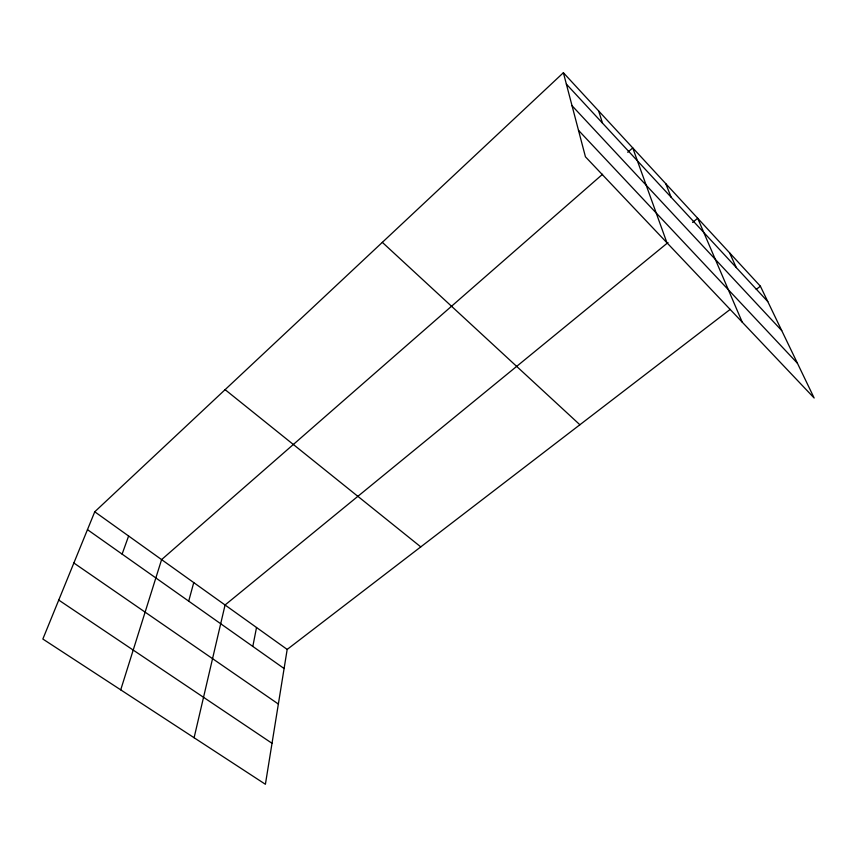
<?xml version="1.0" encoding="UTF-8"?>
<svg xmlns="http://www.w3.org/2000/svg" width="857" height="857" viewBox="0 0 857 857"><rect width="100%" height="100%" fill="white"/><g stroke="black" fill="none" stroke-linecap="round" stroke-linejoin="round"><path stroke-width="1.29" d="M730.207 309.377L287.181 649.424L265.402 784.273L42.85 639.033L94.752 511.79L563.381 72.727L760.395 286.206L814.15 398.012L585.438 156.799L563.381 72.727M252.815 646.435L256.522 627.506M194.1 737.738L225.07 604.999L667.999 242.552M188.701 601.143L193.746 582.599M120.719 689.853L161.598 559.61L602.589 174.25M122.112 554.115L128.614 536.011M627.72 152.289L632.745 147.897L666.917 242.735M692.574 222.445L697.684 218.256L742.248 322.189M756.228 289.398L760.395 286.206M58.737 600.071L272.023 743.298M73.863 562.995L278.364 704.047M87.468 529.647L284.096 668.524M94.752 511.79L287.181 649.424M225.102 389.656L420.776 546.884M382.329 242.349L579.889 424.761M578.486 130.307L797.428 363.229M572.037 105.722L781.723 330.577M566.359 84.104L767.786 301.578M729.543 252.783L736.313 267.609M665.75 183.644L671.149 197.239M598.647 110.939L602.492 123.119"/></g></svg>
